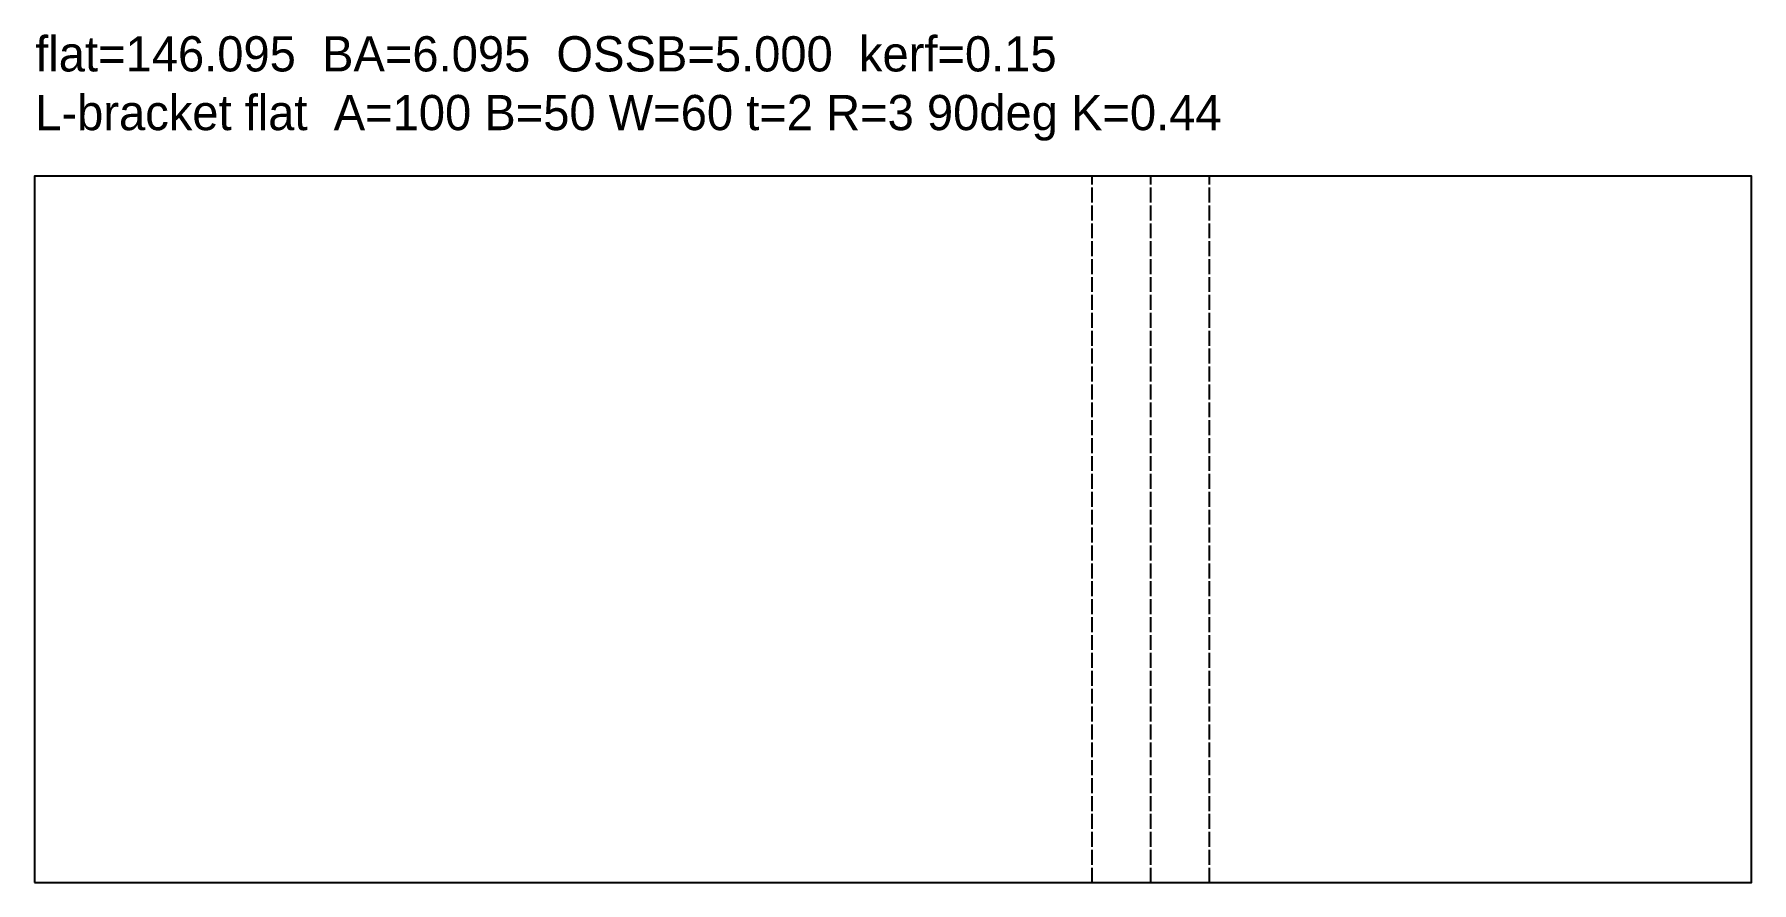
# Model space of a CAD drawing. Header units: millimetres. Extents: x 0 to 146, y 0 to 72.
import ezdxf

# ---------------------------------------------------------------- set-up
doc = ezdxf.new("R2010")
doc.units = ezdxf.units.MM
doc.linetypes.add('DASHED', pattern=[1.524, 1.27, -0.254])
for name, color, linetype in [('BEND', 5, 'DASHED'), ('CUT', 1, 'Continuous'), ('ETCH', 3, 'Continuous')]:
    doc.layers.add(name, color=color, linetype=linetype)

msp = doc.modelspace()

# ---------------------------------------------------------------- linework, layer by layer
at = {"layer": 'BEND'}
for p, q in [((90, -0.07), (90, 60.08)), ((95, -0.07), (95, 60.08)), ((100, -0.07), (100, 60.08))]:
    msp.add_line(p, q, dxfattribs=at)
at = {"layer": 'CUT'}
msp.add_lwpolyline([(-0.07, -0.07), (146.17, -0.07), (146.17, 60.08), (-0.07, 60.08)], close=True, dxfattribs=at)

# ---------------------------------------------------------------- texts
at = {"layer": 'ETCH'}
for s, p in [('flat=146.095  BA=6.095  OSSB=5.000  kerf=0.15', (0, 69)), ('L-bracket flat  A=100 B=50 W=60 t=2 R=3 90deg K=0.44', (0, 64))]:
    msp.add_text(s, height=3, dxfattribs=at).set_placement(p)

doc.saveas('drawing.dxf')
